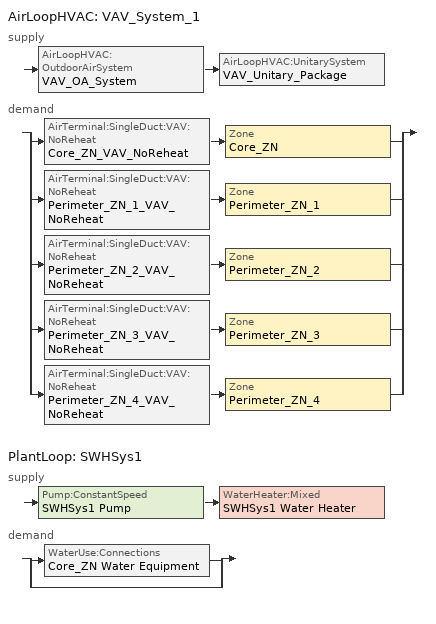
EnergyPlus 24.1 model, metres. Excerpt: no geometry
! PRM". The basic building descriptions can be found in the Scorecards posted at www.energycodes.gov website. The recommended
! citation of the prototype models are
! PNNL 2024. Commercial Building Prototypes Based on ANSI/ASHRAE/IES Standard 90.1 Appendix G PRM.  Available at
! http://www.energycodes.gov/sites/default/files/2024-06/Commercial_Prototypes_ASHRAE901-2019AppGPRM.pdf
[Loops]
AirLoopHVAC 'VAV_System_1'
 supply: AirLoopHVAC:OutdoorAirSystem 'VAV_OA_System' > AirLoopHVAC:UnitarySystem 'VAV_Unitary_Package'
 demand: split
  | AirTerminal:SingleDuct:VAV:NoReheat 'Core_ZN_VAV_NoReheat' > Zone 'Core_ZN'
  | AirTerminal:SingleDuct:VAV:NoReheat 'Perimeter_ZN_1_VAV_NoReheat' > Zone 'Perimeter_ZN_1'
  | AirTerminal:SingleDuct:VAV:NoReheat 'Perimeter_ZN_2_VAV_NoReheat' > Zone 'Perimeter_ZN_2'
  | AirTerminal:SingleDuct:VAV:NoReheat 'Perimeter_ZN_3_VAV_NoReheat' > Zone 'Perimeter_ZN_3'
  | AirTerminal:SingleDuct:VAV:NoReheat 'Perimeter_ZN_4_VAV_NoReheat' > Zone 'Perimeter_ZN_4'
PlantLoop 'SWHSys1'
 supply: Pump:ConstantSpeed 'SWHSys1 Pump' > WaterHeater:Mixed 'SWHSys1 Water Heater'
 demand: split
  | WaterUse:Connections 'Core_ZN Water Equipment'
  | bypass
[DesignSpecification:OutdoorAir] Outdoor Air Method=Flow/Area; Outdoor Air Flow per Zone Floor Area {m3/s-m2}=0.0004318
SZ DSOA Core_ZN; SZ DSOA Perimeter_ZN_1; SZ DSOA Perimeter_ZN_2; SZ DSOA Perimeter_ZN_3; SZ DSOA Perimeter_ZN_4
[DesignSpecification:ZoneAirDistribution]
CM DSZAD Building: Zone Air Distribution Effectiveness in Cooling Mode=1; Zone Air Distribution Effectiveness in Heating Mode=1
[Sizing:Zone] Zone Cooling Design Supply Air Temperature Input Method=SupplyAirTemperature; Zone Cooling Design Supply Air Temperature {C}=14; Zone Heating Design Supply Air Temperature Input Method=SupplyAirTemperature; Zone Heating Design Supply Air Temperature {C}=32.2211; Zone Cooling Design Supply Air Humidity Ratio {kgWater/kgDryAir}=0.0085; Zone Heating Design Supply Air Humidity Ratio {kgWater/kgDryAir}=0.008; Zone Heating Sizing Factor=1.15; Zone Cooling Sizing Factor=1.25; Cooling Design Air Flow Method=DesignDay; Cooling Design Air Flow Rate {m3/s}=0; Cooling Minimum Air Flow Fraction=0; Heating Design Air Flow Method=DesignDay; Heating Design Air Flow Rate {m3/s}=0; Zone Load Sizing Method=Sensible Load Only No Latent Load; Zone Latent Cooling Design Supply Air Humidity Ratio Input Method=HumidityRatioDifference; Zone Cooling Design Supply Air Humidity Ratio Difference {kgWater/kgDryAir}=0.005; Zone Latent Heating Design Supply Air Humidity Ratio Input Method=HumidityRatioDifference; Zone Humidification Design Supply Air Humidity Ratio Difference {kgWater/kgDryAir}=0.005
Name | Design Specification Outdoor Air Object
Core_ZN | SZ DSOA Core_ZN
Perimeter_ZN_1 | SZ DSOA Perimeter_ZN_1
Perimeter_ZN_2 | SZ DSOA Perimeter_ZN_2
Perimeter_ZN_3 | SZ DSOA Perimeter_ZN_3
Perimeter_ZN_4 | SZ DSOA Perimeter_ZN_4
[Sizing:System]
VAV_System_1: Type of Load to Size On=Sensible; Design Outdoor Air Flow Rate {m3/s}=AUTOSIZE; Central Heating Maximum System Air Flow Ratio=1; Preheat Design Temperature {C}=7; Preheat Design Humidity Ratio {kgWater/kgDryAir}=0.008; Precool Design Temperature {C}=12.7789; Precool Design Humidity Ratio {kgWater/kgDryAir}=0.008; Central Cooling Design Supply Air Temperature {C}=12.7789; Central Heating Design Supply Air Temperature {C}=32.22; Type of Zone Sum to Use=NonCoincident; 100% Outdoor Air in Cooling=No; 100% Outdoor Air in Heating=No; Central Cooling Design Supply Air Humidity Ratio {kgWater/kgDryAir}=0.0085; Central Heating Design Supply Air Humidity Ratio {kgWater/kgDryAir}=0.008; Cooling Supply Air Flow Rate Method=DesignDay; Cooling Supply Air Flow Rate {m3/s}=0; Heating Supply Air Flow Rate Method=DesignDay; Heating Supply Air Flow Rate {m3/s}=0; System Outdoor Air Method=ZoneSum; Zone Maximum Outdoor Air Fraction=1; Cooling Design Capacity Method=CoolingDesignCapacity; Cooling Design Capacity {W}=autosize; Heating Design Capacity Method=HeatingDesignCapacity; Heating Design Capacity {W}=autosize; Central Cooling Capacity Control Method=OnOff
[Sizing:Plant]
SWHSys1: Loop Type=Heating; Design Loop Exit Temperature {C}=48.89; Loop Design Temperature Difference {deltaC}=5
[ZoneControl:Thermostat] Control Type Schedule=Dual Zone Control Type Sched
Name | Zone or ZoneList | Control 1
Core_ZN Thermostat | Core_ZN | Core_ZN Dual SP Control
Perimeter_ZN_1 Thermostat | Perimeter_ZN_1 | Perimeter_ZN_1 Dual SP Control
Perimeter_ZN_2 Thermostat | Perimeter_ZN_2 | Perimeter_ZN_2 Dual SP Control
Perimeter_ZN_3 Thermostat | Perimeter_ZN_3 | Perimeter_ZN_3 Dual SP Control
Perimeter_ZN_4 Thermostat | Perimeter_ZN_4 | Perimeter_ZN_4 Dual SP Control
[ThermostatSetpoint:DualSetpoint]
Name | Heating Setpoint Temperature Schedule | Cooling Setpoint Temperature Schedule
Core_ZN Dual SP Control; Perimeter_ZN_1 Dual SP Control; Perimeter_ZN_3 Dual SP Control; Perimeter_ZN_4 Dual SP Control | HTGSETP_SCH_NO_OPTIMUM | CLGSETP_SCH_NO_OPTIMUM
Perimeter_ZN_2 Dual SP Control | HTGSETP_SCH_NO_OPTIMUM_w_SB | CLGSETP_SCH_NO_OPTIMUM_w_SB
[AirTerminal:SingleDuct:VAV:NoReheat] Availability Schedule=Always_On; Maximum Air Flow Rate {m3/s}=AUTOSIZE; Zone Minimum Air Flow Input Method=Constant; Constant Minimum Air Flow Fraction=autosize
Core_ZN_VAV_NoReheat; Perimeter_ZN_1_VAV_NoReheat; Perimeter_ZN_2_VAV_NoReheat; Perimeter_ZN_3_VAV_NoReheat; Perimeter_ZN_4_VAV_NoReheat
[Zone equipment]
Core_ZN: Core_ZN_VAV_NoReheat
Perimeter_ZN_1: Perimeter_ZN_1_VAV_NoReheat
Perimeter_ZN_2: Perimeter_ZN_2_VAV_NoReheat
Perimeter_ZN_3: Perimeter_ZN_3_VAV_NoReheat
Perimeter_ZN_4: Perimeter_ZN_4_VAV_NoReheat
[Fan:VariableVolume]
VAV_Supply_Fan: Availability Schedule=HVACOperationSchd; Fan Total Efficiency=0.7; Pressure Rise {Pa}=1000; Maximum Flow Rate {m3/s}=autosize; Fan Power Minimum Flow Rate Input Method=Fraction; Fan Power Minimum Flow Fraction=0.25; Motor Efficiency=0.9; Motor In Airstream Fraction=1; Fan Power Coefficient 1=0.350712; Fan Power Coefficient 2=0.308505; Fan Power Coefficient 3=-0.541374; Fan Power Coefficient 4=0.871988; Fan Power Coefficient 5=0
[Coil:Cooling:DX:SingleSpeed]
VAV_Cooling_Coil: Availability Schedule=Always_On; Gross Rated Total Cooling Capacity {W}=AUTOSIZE; Gross Rated Sensible Heat Ratio=AUTOSIZE; Gross Rated Cooling COP {W/W}=3; Rated Air Flow Rate {m3/s}=AUTOSIZE; Total Cooling Capacity Function of Temperature Curve=SmDXalt_CapFT; Total Cooling Capacity Function of Flow Fraction Curve=SmDXalt_CapFF; Energy Input Ratio Function of Temperature Curve=SmDXalt_EIRFT; Energy Input Ratio Function of Flow Fraction Curve=SmDXalt_EIRFF; Part Load Fraction Correlation Curve=SmDXalt_PLR
[Coil:Heating:Fuel]
VAV_Heating_Coil: Availability Schedule=Always_On; Fuel Type=NaturalGas; Burner Efficiency=0.8; Nominal Capacity {W}=AUTOSIZE; On Cycle Parasitic Electric Load {W}=0; Off Cycle Parasitic Fuel Load {W}=0
[AirLoopHVAC:UnitarySystem] Control Type=Load; Dehumidification Control Type=None; Availability Schedule=Always_On; Supply Fan=VAV_Supply_Fan; Fan Placement=DrawThrough; Supply Air Fan Operating Mode Schedule=HVACOperationSchd; Heating Coil=VAV_Heating_Coil; Cooling Coil=VAV_Cooling_Coil; Cooling Supply Air Flow Rate Method=SupplyAirFlowRate; Cooling Supply Air Flow Rate {m3/s}=AUTOSIZE; Heating Supply Air Flow Rate Method=SupplyAirFlowRate; Heating Supply Air Flow Rate {m3/s}=AUTOSIZE; No Load Supply Air Flow Rate Method=SupplyAirFlowRate; No Load Supply Air Flow Rate {m3/s}=AUTOSIZE; No Load Supply Air Flow Rate Control Set To Low Speed=No; Maximum Supply Air Temperature {C}=AUTOSIZE; Maximum Outdoor Dry-Bulb Temperature for Supplemental Heater Operation {C}=21
Name | Controlling Zone or Thermostat Location
VAV_Unitary_Package | Core_ZN
VAV_Unitary_Package2 | Perimeter_ZN_1
VAV_Unitary_Package3 | Perimeter_ZN_2
VAV_Unitary_Package4 | Perimeter_ZN_3
VAV_Unitary_Package5 | Perimeter_ZN_4
[Controller:OutdoorAir]
VAV_OA_Controller: Minimum Outdoor Air Flow Rate {m3/s}=AUTOSIZE; Maximum Outdoor Air Flow Rate {m3/s}=AUTOSIZE; Economizer Control Type=NoEconomizer; Economizer Control Action Type=ModulateFlow; Economizer Maximum Limit Dry-Bulb Temperature {C}=28; Economizer Maximum Limit Enthalpy {J/kg}=64000; Economizer Minimum Limit Dry-Bulb Temperature {C}=-100; Lockout Type=NoLockout; Minimum Limit Type=FixedMinimum; Minimum Outdoor Air Schedule=MinOA_MotorizedDamper_Sched
[Controller:MechanicalVentilation] Availability Schedule=MinOA_MotorizedDamper_Sched; Demand Controlled Ventilation=No; System Outdoor Air Method=ZoneSum; Design Specification Zone Air Distribution Object Name 1=CM DSZAD Building
Name | Zone or ZoneList 1 | Design Specification Outdoor Air Object Name 1
Core_ZN_DCV | Core_ZN | SZ DSOA Core_ZN
Perimeter_ZN_1_DCV | Perimeter_ZN_1 | SZ DSOA Perimeter_ZN_1
Perimeter_ZN_2_DCV | Perimeter_ZN_2 | SZ DSOA Perimeter_ZN_2
Perimeter_ZN_3_DCV | Perimeter_ZN_3 | SZ DSOA Perimeter_ZN_3
Perimeter_ZN_4_DCV | Perimeter_ZN_4 | SZ DSOA Perimeter_ZN_4
[AirLoopHVAC]
VAV_System_1: Design Supply Air Flow Rate {m3/s}=AUTOSIZE
[Pump:ConstantSpeed]
SWHSys1 Pump: Design Flow Rate {m3/s}=autosize; Design Pump Head {Pa}=50000; Design Power Consumption {W}=AUTOSIZE; Motor Efficiency=0.9; Fraction of Motor Inefficiencies to Fluid Stream=0; Pump Control Type=Intermittent
[WaterHeater:Mixed]
SWHSys1 Water Heater: Tank Volume {m3}=0.4542; Setpoint Temperature Schedule=SHWSys1 Water Heater Setpoint Temperature Schedule; Deadband Temperature Difference {deltaC}=0.1; Maximum Temperature Limit {C}=85; Heater Control Type=Cycle; Heater Maximum Capacity {W}=35168.52; Heater Fuel Type=Electricity; Heater Thermal Efficiency=1; Off Cycle Parasitic Fuel Consumption Rate {W}=0; Off Cycle Parasitic Fuel Type=Electricity; Off Cycle Parasitic Heat Fraction to Tank=0; On Cycle Parasitic Fuel Consumption Rate {W}=0; On Cycle Parasitic Fuel Type=Electricity; Ambient Temperature Indicator=zone; Ambient Temperature Zone=CORE_ZN; Off Cycle Loss Coefficient to Ambient Temperature {W/K}=1.20598; On Cycle Loss Coefficient to Ambient Temperature {W/K}=1.20598; Peak Use Flow Rate {m3/s}=4.048e-06; Use Flow Rate Fraction Schedule=BLDG_SWH_SCH
[PlantLoop]
SWHSys1: Fluid Type=WATER; Plant Equipment Operation Scheme=SWHSys1 Op Scheme; Maximum Loop Temperature {C}=75; Minimum Loop Temperature {C}=10; Maximum Loop Flow Rate {m3/s}=AUTOSIZE; Minimum Loop Flow Rate {m3/s}=0; Plant Loop Volume {m3}=AUTOSIZE; Load Distribution Scheme=Optimal
[PlantEquipmentList]
SWHSys1 Heater List: SWHSys1 Water Heater
[PlantEquipmentOperation:HeatingLoad]
SWHSys1 Heat Only: Load Range 1 Lower Limit {W}=0; Load Range 1 Upper Limit {W}=1000000000000000; Range 1 Equipment List=SWHSys1 Heater List
[PlantEquipmentOperationSchemes]
SWHSys1 Op Scheme: Control Scheme 1=SWHSys1 Heat Only; Control Scheme 1 Schedule=Always_On
[SetpointManager:Scheduled]
SWHSys1 Loop Setpoint Manager: Control Variable=Temperature; Schedule=SHWSys1-Loop-Temp-Schedule; Setpoint Node or NodeList=SWHSys1 Supply Outlet Node
[SetpointManager:MixedAir]
VAV_Mixed_Air_Manager: Control Variable=Temperature; Setpoint Node or NodeList=VAV_Mixed_Air_Node
[WaterUse:Equipment]
Core_ZN Water Equipment: Peak Flow Rate {m3/s}=4.048e-06; Flow Rate Fraction Schedule=BLDG_SWH_SCH; Target Temperature Schedule=Core_ZN Water Equipment Temp Sched; Hot Water Supply Temperature Schedule=Core_ZN Water Equipment Hot Supply Temp Sched; Cold Water Supply Temperature Schedule=Cold Water Temp Schedule; Zone=Core_ZN; Sensible Fraction Schedule=Core_ZN Water Equipment Sensible fract sched; Latent Fraction Schedule=Core_ZN Water Equipment Latent fract sched
[WaterUse:Connections]
Core_ZN Water Equipment: Water Use Equipment 1=Core_ZN Water Equipment
[Schedule:Compact]
Cold Water Temp Schedule: Through: 12/31, For: AllDays, Until: 24:00, 15
BLDG_SWH_SCH: Through: 12/31, For: WeekDays, Until: 7:00, 0, Until: 8:00, 0.27, Until: 9:00, 0.55, Until: 11:00, 0.64, Until: 12:00, 0.82, Until: 13:00, 1, Until: 14:00, 0.91, Until: 16:00, 0.55, Until: 17:00, 0.73, Until: 19:00, 0.37, Until: 20:00, 0.18, Until: 21:00, 0.27, Until: 22:00, 0.09, Until: 24:00, 0, For: Weekends, Until: 24:00, 0, For: Holiday, Until: 24:00, 0, For: WinterDesignDay, Until: 7:00, 0, Until: 8:00, 0.27, Until: 9:00, 0.55, Until: 11:00, 0.64, Until: 12:00, 0.82, Until: 13:00, 1, Until: 14:00, 0.91, Until: 16:00, 0.55, Until: 17:00, 0.73, Until: 19:00, 0.37, Until: 20:00, 0.18, Until: 21:00, 0.27, Until: 22:00, 0.09, Until: 24:00, 0, For: SummerDesignDay, Until: 7:00, 0, Until: 8:00, 0.27, Until: 9:00, 0.55, Until: 11:00, 0.64, Until: 12:00, 0.82, Until: 13:00, 1, Until: 14:00, 0.91, Until: 16:00, 0.55, Until: 17:00, 0.73, Until: 19:00, 0.37, Until: 20:00, 0.18, Until: 21:00, 0.27, Until: 22:00, 0.09, Until: 24:00, 0, For: CustomDay1, Until: 24:00, 0, For: CustomDay2, Until: 24:00, 0
ALWAYS_ON: Through: 12/31, For: AllDays, Until: 24:00, 1
HVACOperationSchd: Through: 12/31, For: Weekdays SummerDesignDay, Until: 06:00, 0, Until: 19:00, 1, Until: 24:00, 0, For: Weedends WinterDesignDay, Until: 24:00, 0, For: Holidays AllOtherDays, Until: 24:00, 0
HTGSETP_SCH_NO_OPTIMUM: Through: 12/31, For: WeekDays, Until: 6:00, 15.56, Until: 7:00, 21.11, Until: 19:00, 21.11, Until: 24:00, 15.56, For: Weekends, Until: 24:00, 15.56, For: Holiday, Until: 24:00, 15.56, For: WinterDesignDay, Until: 24:00, 21.11, For: SummerDesignDay, Until: 24:00, 15.56, For: CustomDay1, Until: 24:00, 15.56, For: CustomDay2, Until: 24:00, 15.56
HTGSETP_SCH_NO_OPTIMUM_w_SB: Through: 12/31, For: Weekdays, Until: 01:00, 15.56, Until: 02:00, 15.56, Until: 03:00, 15.56, Until: 04:00, 15.56, Until: 05:00, 15.56, Until: 06:00, 15.56, Until: 07:00, 21.11, Until: 08:00, 21.11, Until: 09:00, 21.11, Until: 10:00, 21.11, Until: 11:00, 20.5544, Until: 12:00, 21.11, Until: 13:00, 20.5544, Until: 14:00, 21.11, Until: 15:00, 20.5544, Until: 16:00, 21.11, Until: 17:00, 21.11, Until: 18:00, 21.11, Until: 19:00, 21.11, Until: 20:00, 15.56, Until: 21:00, 15.56, Until: 22:00, 15.56, Until: 23:00, 15.56, Until: 24:00, 15.56, For: Weekends, Until: 01:00, 15.56, Until: 02:00, 15.56, Until: 03:00, 15.56, Until: 04:00, 15.56, Until: 05:00, 15.56, Until: 06:00, 15.56, Until: 07:00, 15.56, Until: 08:00, 15.56, Until: 09:00, 15.56, Until: 10:00, 15.56, Until: 11:00, 15.56, Until: 12:00, 15.56, Until: 13:00, 15.56, Until: 14:00, 15.56, Until: 15:00, 15.56, Until: 16:00, 15.56, Until: 17:00, 15.56, Until: 18:00, 15.56, Until: 19:00, 15.56, Until: 20:00, 15.56, Until: 21:00, 15.56, Until: 22:00, 15.56, Until: 23:00, 15.56, Until: 24:00, 15.56, For: Holiday, Until: 24:00, 15.56, For: WinterDesignDay, Until: 24:00, 21.11, For: SummerDesignDay, Until: 24:00, 15.56, For: CustomDay1, Until: 24:00, 15.56, For: CustomDay2, Until: 24:00, 15.56
CLGSETP_SCH_NO_OPTIMUM: Through: 12/31, For: WeekDays, Until: 6:00, 29.44, Until: 7:00, 23.89, Until: 18:00, 23.89, Until: 24:00, 29.44, For: Weekends, Until: 24:00, 29.44, For: Holiday, Until: 24:00, 29.44, For: WinterDesignDay, Until: 24:00, 29.44, For: SummerDesignDay, Until: 24:00, 23.89, For: CustomDay1, Until: 24:00, 29.44, For: CustomDay2, Until: 24:00, 29.44
CLGSETP_SCH_NO_OPTIMUM_w_SB: Through: 12/31, For: Weekdays, Until: 01:00, 29.44, Until: 02:00, 29.44, Until: 03:00, 29.44, Until: 04:00, 29.44, Until: 05:00, 29.44, Until: 06:00, 29.44, Until: 07:00, 23.89, Until: 08:00, 23.89, Until: 09:00, 23.89, Until: 10:00, 23.89, Until: 11:00, 24.4456, Until: 12:00, 23.89, Until: 13:00, 24.4456, Until: 14:00, 23.89, Until: 15:00, 24.4456, Until: 16:00, 23.89, Until: 17:00, 23.89, Until: 18:00, 23.89, Until: 19:00, 29.44, Until: 20:00, 29.44, Until: 21:00, 29.44, Until: 22:00, 29.44, Until: 23:00, 29.44, Until: 24:00, 29.44, For: Weekends, Until: 01:00, 29.44, Until: 02:00, 29.44, Until: 03:00, 29.44, Until: 04:00, 29.44, Until: 05:00, 29.44, Until: 06:00, 29.44, Until: 07:00, 29.44, Until: 08:00, 29.44, Until: 09:00, 29.44, Until: 10:00, 29.44, Until: 11:00, 29.44, Until: 12:00, 29.44, Until: 13:00, 29.44, Until: 14:00, 29.44, Until: 15:00, 29.44, Until: 16:00, 29.44, Until: 17:00, 29.44, Until: 18:00, 29.44, Until: 19:00, 29.44, Until: 20:00, 29.44, Until: 21:00, 29.44, Until: 22:00, 29.44, Until: 23:00, 29.44, Until: 24:00, 29.44, For: Holiday, Until: 24:00, 29.44, For: WinterDesignDay, Until: 24:00, 29.44, For: SummerDesignDay, Until: 24:00, 23.89, For: CustomDay1, Until: 24:00, 29.44, For: CustomDay2, Until: 24:00, 29.44
MinOA_MotorizedDamper_Sched: Through: 12/31, For: Weekdays SummerDesignDay, Until: 07:00, 0, Until: 19:00, 1, Until: 24:00, 0, For: Weekends WinterDesignDay, Until: 24:00, 0, For: Holidays AllOtherDays, Until: 24:00, 0
Dual Zone Control Type Sched: Through: 12/31, For: AllDays, Until: 24:00, 4
Core_ZN Water Equipment Latent fract sched: Through: 12/31, For: AllDays, Until: 24:00, 0.05
Core_ZN Water Equipment Sensible fract sched: Through: 12/31, For: AllDays, Until: 24:00, 0.2
Core_ZN Water Equipment Temp Sched: Through: 12/31, For: AllDays, Until: 24:00, 30
Core_ZN Water Equipment Hot Supply Temp Sched: Through: 12/31, For: AllDays, Until: 24:00, 55
SHWSys1-Loop-Temp-Schedule: Through: 12/31, For: AllDays, Until: 24:00, 60
SHWSys1 Water Heater Setpoint Temperature Schedule: Through: 12/31, For: AllDays, Until: 24:00, 70
[Curve:Quadratic]
Name | Coefficient1 Constant | Coefficient2 x | Coefficient3 x**2 | Minimum Value of x | Maximum Value of x
SmDXalt_CapFF | 0.8 | 0.2 | 0 | 0.5 | 1.5
SmDXalt_EIRFF | 1.156 | -0.1816 | 0.0256 | 0.5 | 1.5
SmDXalt_PLR | 0.85 | 0.15 | 0 | 0 | 1
[Curve:Biquadratic] Minimum Value of x=12.77778; Maximum Value of x=23.88889; Minimum Value of y=15; Maximum Value of y=50
Name | Coefficient1 Constant | Coefficient2 x | Coefficient3 x**2 | Coefficient4 y | Coefficient5 y**2 | Coefficient6 x*y
SmDXalt_CapFT | 0.766956 | 0.0107756 | -4.14703e-05 | 0.00134961 | -0.000261144 | 0.000457488
SmDXalt_EIRFT | 0.297145 | 0.0430933 | -0.000748766 | 0.00597727 | 0.000482112 | -0.000956448
